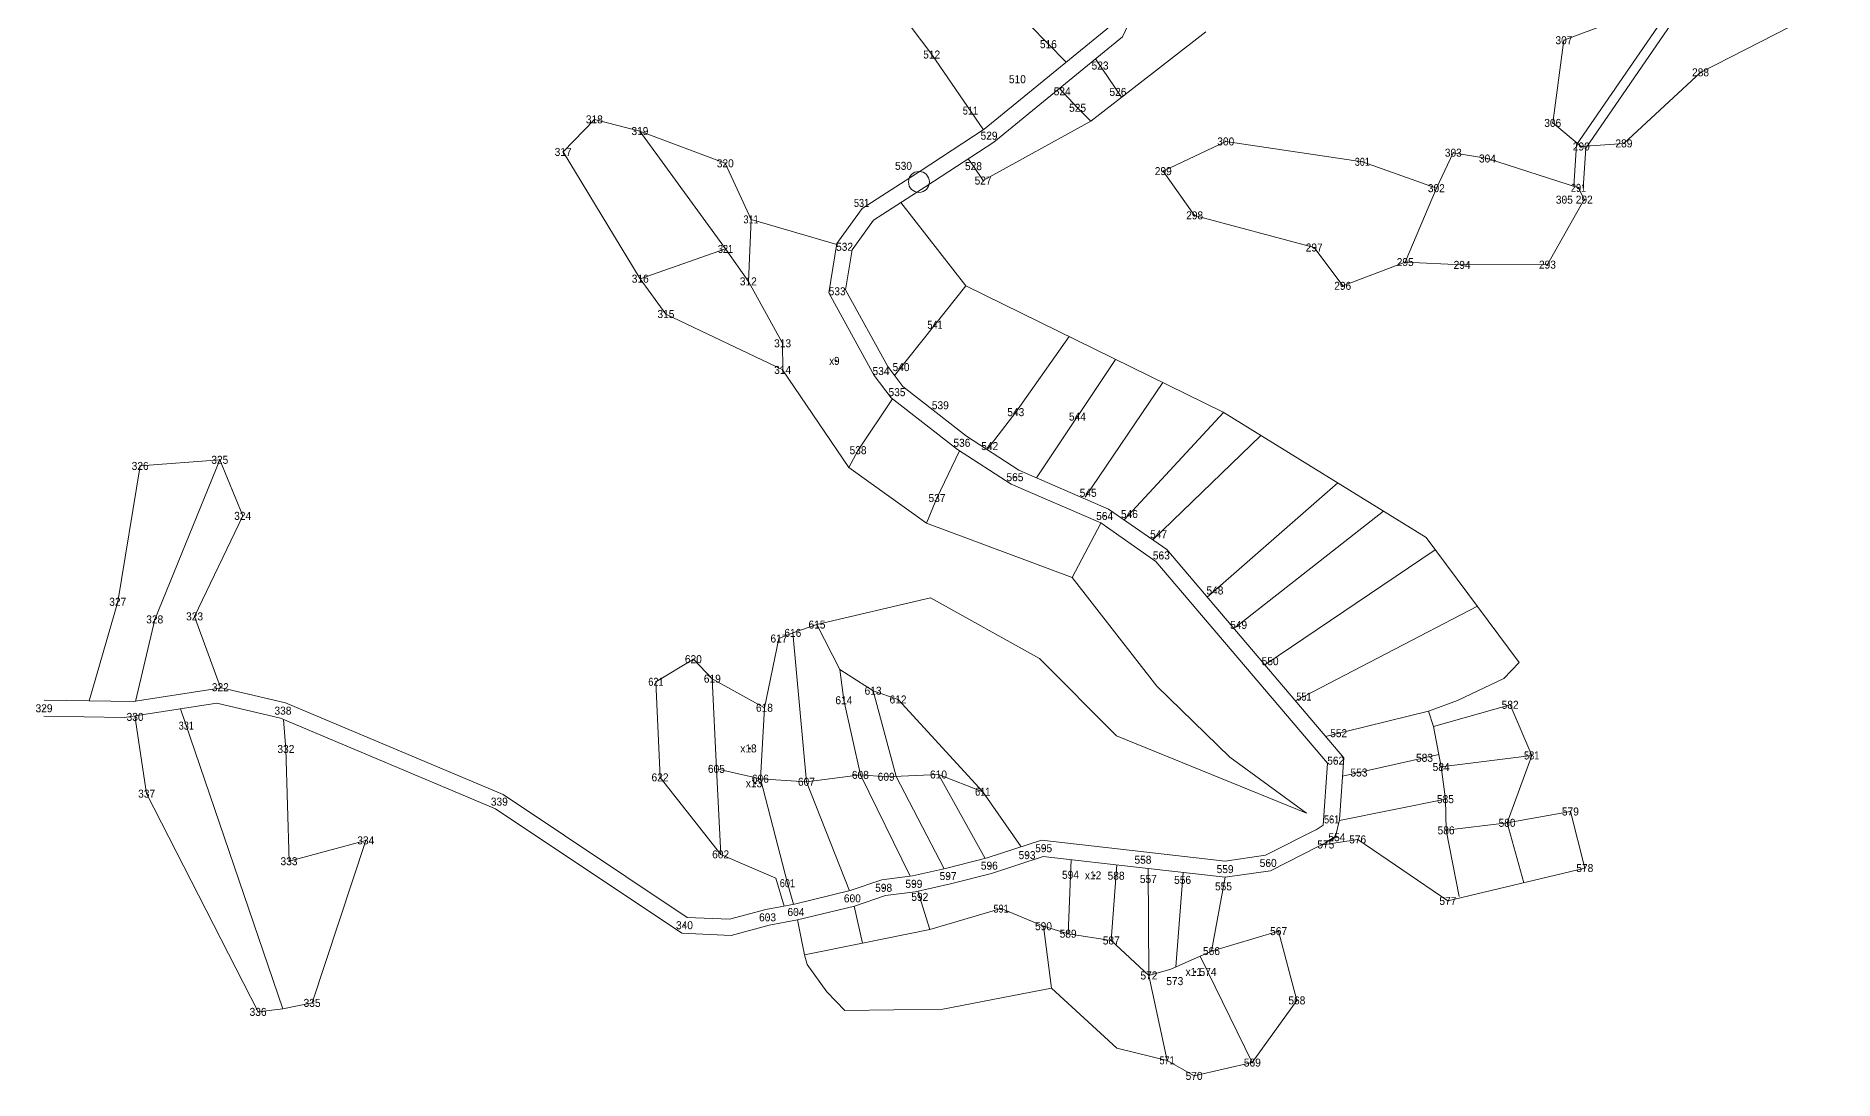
# Model space of a CAD drawing. Header units: metres. Extents: x 551040 to 556777, y 1846780 to 1849752.
# Drawn here: x 551040 to 552163, y 1846780 to 1847432 of the extents above; entities that cross this region are included whole.
import ezdxf
from ezdxf.enums import TextEntityAlignment as Align

# ---------------------------------------------------------------- set-up
doc = ezdxf.new("R2010")
doc.units = ezdxf.units.M
doc.header["$LTSCALE"] = 2
for name, color, linetype, lineweight in [('10', 7, 'Continuous', 13), ('11', 7, 'Continuous', 13), ('22', 7, 'Continuous', 13)]:
    doc.layers.add(name, color=color, linetype=linetype, lineweight=lineweight)
doc.layers.add('12', color=7, linetype='Continuous')

msp = doc.modelspace()

# ---------------------------------------------------------------- hatches: boundary and pattern name
at = {"layer": '10'}
for points in [[(551539.485, 1847228.94, 1), (551539.335, 1847228.94, 1)], [(551539.485, 1847228.94, 1), (551539.335, 1847228.94, 1)], [(551485.845, 1846986.88, 1), (551485.695, 1846986.88, 1)], [(551489.315, 1846965.09, 1), (551489.165, 1846965.09, 1)], [(551489.315, 1846965.09, 1), (551489.165, 1846965.09, 1)], [(551489.315, 1846965.09, 1), (551489.165, 1846965.09, 1)], [(551701.215, 1846907.59, 1), (551701.065, 1846907.59, 1)], [(551701.215, 1846907.59, 1), (551701.065, 1846907.59, 1)], [(551764.155, 1846847.32, 1), (551764.005, 1846847.32, 1)], [(551764.155, 1846847.32, 1), (551764.005, 1846847.32, 1)]]:
    msp.add_hatch(color=256, dxfattribs=at).paths.add_polyline_path(points)

# ---------------------------------------------------------------- linework, layer by layer
for p, q in [((551539.1, 1847228.94), (551538.79, 1847228.94)), ((551539.1, 1847228.94), (551538.79, 1847228.94)), ((551539.41, 1847229.56), (551539.41, 1847229.25)), ((551539.41, 1847229.56), (551539.41, 1847229.25)), ((551539.41, 1847228.63), (551539.41, 1847228.32)), ((551539.41, 1847228.63), (551539.41, 1847228.32)), ((551540.03, 1847228.94), (551539.72, 1847228.94)), ((551540.03, 1847228.94), (551539.72, 1847228.94)), ((551485.46, 1846986.88), (551485.15, 1846986.88)), ((551485.77, 1846987.5), (551485.77, 1846987.19)), ((551485.77, 1846986.57), (551485.77, 1846986.26)), ((551486.39, 1846986.88), (551486.08, 1846986.88)), ((551488.93, 1846965.09), (551488.62, 1846965.09)), ((551488.93, 1846965.09), (551488.62, 1846965.09)), ((551488.93, 1846965.09), (551488.62, 1846965.09)), ((551489.24, 1846965.71), (551489.24, 1846965.4)), ((551489.24, 1846965.71), (551489.24, 1846965.4)), ((551489.24, 1846965.71), (551489.24, 1846965.4)), ((551489.24, 1846964.78), (551489.24, 1846964.47)), ((551489.24, 1846964.78), (551489.24, 1846964.47)), ((551489.24, 1846964.78), (551489.24, 1846964.47)), ((551489.86, 1846965.09), (551489.55, 1846965.09)), ((551489.86, 1846965.09), (551489.55, 1846965.09)), ((551489.86, 1846965.09), (551489.55, 1846965.09)), ((551700.83, 1846907.59), (551700.52, 1846907.59)), ((551700.83, 1846907.59), (551700.52, 1846907.59)), ((551701.14, 1846908.21), (551701.14, 1846907.9)), ((551701.14, 1846908.21), (551701.14, 1846907.9)), ((551701.14, 1846907.28), (551701.14, 1846906.97)), ((551701.14, 1846907.28), (551701.14, 1846906.97)), ((551701.76, 1846907.59), (551701.45, 1846907.59)), ((551701.76, 1846907.59), (551701.45, 1846907.59)), ((551763.77, 1846847.32), (551763.46, 1846847.32)), ((551763.77, 1846847.32), (551763.46, 1846847.32)), ((551764.08, 1846847.94), (551764.08, 1846847.63)), ((551764.08, 1846847.94), (551764.08, 1846847.63)), ((551764.08, 1846847.01), (551764.08, 1846846.7)), ((551764.08, 1846847.01), (551764.08, 1846846.7)), ((551764.7, 1846847.32), (551764.39, 1846847.32)), ((551764.7, 1846847.32), (551764.39, 1846847.32))]:
    msp.add_line(p, q, dxfattribs=at)
for centre, radius in [((551539.41, 1847228.94), 0.312), ((551539.41, 1847228.94), 0.312), ((551539.41, 1847228.94), 0.075), ((551539.41, 1847228.94), 0.075), ((551485.77, 1846986.88), 0.312), ((551485.77, 1846986.88), 0.075), ((551489.24, 1846965.09), 0.312), ((551489.24, 1846965.09), 0.312), ((551489.24, 1846965.09), 0.312), ((551489.24, 1846965.09), 0.075), ((551489.24, 1846965.09), 0.075), ((551489.24, 1846965.09), 0.075), ((551701.14, 1846907.59), 0.312), ((551701.14, 1846907.59), 0.312), ((551701.14, 1846907.59), 0.075), ((551701.14, 1846907.59), 0.075), ((551764.08, 1846847.32), 0.312), ((551764.08, 1846847.32), 0.312), ((551764.08, 1846847.32), 0.075), ((551764.08, 1846847.32), 0.075)]:
    msp.add_circle(centre, radius, dxfattribs=at)
at = {"layer": '11'}
for p, q in [((551672.65, 1847426.78), (551672.03, 1847426.78)), ((551672.65, 1847426.78), (551672.03, 1847426.78)), ((551672.34, 1847427.09), (551672.34, 1847426.47)), ((551672.34, 1847427.09), (551672.34, 1847426.47)), ((551994.85, 1847429.25), (551994.23, 1847429.25)), ((551994.54, 1847428.93), (551994.54, 1847429.56)), ((551599.71, 1847420.31), (551599.09, 1847420.31)), ((551599.71, 1847420.31), (551599.09, 1847420.31)), ((551599.4, 1847420.62), (551599.4, 1847420)), ((551599.4, 1847420.62), (551599.4, 1847420)), ((551704.94, 1847413.43), (551704.32, 1847413.43)), ((551704.94, 1847413.43), (551704.32, 1847413.43)), ((551704.63, 1847413.74), (551704.63, 1847413.12)), ((551704.63, 1847413.74), (551704.63, 1847413.12)), ((551653.27, 1847404.89), (551652.65, 1847404.89)), ((551653.27, 1847404.89), (551652.65, 1847404.89)), ((551652.96, 1847405.2), (551652.96, 1847404.58)), ((551652.96, 1847405.2), (551652.96, 1847404.58)), ((552080.22, 1847409.17), (552079.59, 1847409.17)), ((552079.9, 1847408.85), (552079.9, 1847409.48)), ((551681.27, 1847397.33), (551680.65, 1847397.33)), ((551681.27, 1847397.33), (551680.65, 1847397.33)), ((551680.96, 1847397.64), (551680.96, 1847397.02)), ((551680.96, 1847397.64), (551680.96, 1847397.02)), ((551716.13, 1847396.95), (551715.51, 1847396.95)), ((551716.13, 1847396.95), (551715.51, 1847396.95)), ((551715.82, 1847397.26), (551715.82, 1847396.64)), ((551715.82, 1847397.26), (551715.82, 1847396.64)), ((551388.87, 1847379.81), (551388.25, 1847379.81)), ((551388.56, 1847379.5), (551388.56, 1847380.13)), ((551623.9, 1847385.3), (551623.28, 1847385.3)), ((551623.9, 1847385.3), (551623.28, 1847385.3)), ((551623.59, 1847385.61), (551623.59, 1847384.99)), ((551623.59, 1847385.61), (551623.59, 1847384.99)), ((551690.88, 1847387.05), (551690.26, 1847387.05)), ((551690.88, 1847387.05), (551690.26, 1847387.05)), ((551690.57, 1847387.36), (551690.57, 1847386.74)), ((551690.57, 1847387.36), (551690.57, 1847386.74)), ((551987.87, 1847377.59), (551987.24, 1847377.59)), ((551987.56, 1847377.27), (551987.56, 1847377.9)), ((551417.33, 1847372.5), (551416.7, 1847372.5)), ((551417.02, 1847372.19), (551417.02, 1847372.82)), ((551635.55, 1847369.62), (551634.93, 1847369.62)), ((551635.55, 1847369.62), (551634.93, 1847369.62)), ((551635.24, 1847369.93), (551635.24, 1847369.31)), ((551635.24, 1847369.93), (551635.24, 1847369.31)), ((551783.49, 1847366.02), (551782.87, 1847366.02)), ((551783.18, 1847365.71), (551783.18, 1847366.33)), ((551369.37, 1847359.48), (551368.74, 1847359.48)), ((551369.06, 1847359.17), (551369.06, 1847359.79)), ((551925.7, 1847358.99), (551925.08, 1847358.99)), ((551925.39, 1847358.68), (551925.39, 1847359.3)), ((551947.04, 1847355.35), (551946.42, 1847355.35)), ((551946.73, 1847355.04), (551946.73, 1847355.67)), ((552005.68, 1847362.88), (552005.06, 1847362.88)), ((552005.37, 1847362.56), (552005.37, 1847363.19)), ((552032.34, 1847364.79), (552031.71, 1847364.79)), ((552032.02, 1847364.47), (552032.02, 1847365.1)), ((551470.7, 1847352.35), (551470.07, 1847352.35)), ((551470.39, 1847352.03), (551470.39, 1847352.66)), ((551582.09, 1847350.78), (551581.47, 1847350.78)), ((551582.09, 1847350.78), (551581.47, 1847350.78)), ((551581.78, 1847351.09), (551581.78, 1847350.47)), ((551581.78, 1847351.09), (551581.78, 1847350.47)), ((551625.81, 1847350.6), (551625.19, 1847350.6)), ((551625.81, 1847350.6), (551625.19, 1847350.6)), ((551625.5, 1847350.91), (551625.5, 1847350.29)), ((551625.5, 1847350.91), (551625.5, 1847350.29)), ((551744.43, 1847347.48), (551743.81, 1847347.48)), ((551744.12, 1847347.17), (551744.12, 1847347.79)), ((551868.84, 1847353.32), (551868.22, 1847353.32)), ((551868.53, 1847353.01), (551868.53, 1847353.63)), ((551631.85, 1847341.6), (551631.23, 1847341.6)), ((551631.85, 1847341.6), (551631.23, 1847341.6)), ((551631.54, 1847341.91), (551631.54, 1847341.29)), ((551631.54, 1847341.91), (551631.54, 1847341.29)), ((551915.09, 1847336.83), (551914.47, 1847336.83)), ((551914.78, 1847336.52), (551914.78, 1847337.14)), ((552003.96, 1847337.05), (552003.34, 1847337.05)), ((552003.65, 1847336.74), (552003.65, 1847337.36)), ((551555.86, 1847327.62), (551555.24, 1847327.62)), ((551555.86, 1847327.62), (551555.24, 1847327.62)), ((551555.55, 1847327.93), (551555.55, 1847327.31)), ((551555.55, 1847327.93), (551555.55, 1847327.31)), ((551995.1, 1847329.65), (551994.47, 1847329.65)), ((551994.78, 1847329.34), (551994.78, 1847329.96)), ((552007.54, 1847329.68), (552006.91, 1847329.68)), ((552007.22, 1847329.37), (552007.22, 1847329.99)), ((551486.78, 1847317.34), (551486.16, 1847317.34)), ((551486.47, 1847317.03), (551486.47, 1847317.65)), ((551764.05, 1847319.86), (551763.43, 1847319.86)), ((551763.74, 1847319.55), (551763.74, 1847320.18)), ((551470.83, 1847298.86), (551470.2, 1847298.86)), ((551470.52, 1847298.55), (551470.52, 1847299.17)), ((551545.26, 1847300.22), (551544.64, 1847300.22)), ((551545.26, 1847300.22), (551544.64, 1847300.22)), ((551544.95, 1847300.53), (551544.95, 1847299.91)), ((551544.95, 1847300.53), (551544.95, 1847299.91)), ((551838.76, 1847299.76), (551838.13, 1847299.76)), ((551838.44, 1847299.45), (551838.44, 1847300.07)), ((551895.66, 1847290.67), (551895.03, 1847290.67)), ((551895.34, 1847290.36), (551895.34, 1847290.99)), ((551931.21, 1847288.92), (551930.58, 1847288.92)), ((551930.9, 1847288.61), (551930.9, 1847289.23)), ((551984.53, 1847289.05), (551983.91, 1847289.05)), ((551984.22, 1847288.74), (551984.22, 1847289.36)), ((551417.55, 1847280.29), (551416.93, 1847280.29)), ((551417.24, 1847279.98), (551417.24, 1847280.6)), ((551485.1, 1847278.61), (551484.47, 1847278.61)), ((551484.79, 1847278.3), (551484.79, 1847278.92)), ((551856.28, 1847275.51), (551856.28, 1847276.14)), ((551540.62, 1847272.43), (551540, 1847272.43)), ((551540.62, 1847272.43), (551540, 1847272.43)), ((551540.31, 1847272.74), (551540.31, 1847272.12)), ((551540.31, 1847272.74), (551540.31, 1847272.12)), ((551856.59, 1847275.83), (551855.96, 1847275.83)), ((551433.6, 1847258.2), (551432.98, 1847258.2)), ((551433.29, 1847257.88), (551433.29, 1847258.51)), ((551601.75, 1847251.48), (551601.13, 1847251.48)), ((551601.75, 1847251.48), (551601.13, 1847251.48)), ((551601.44, 1847251.79), (551601.44, 1847251.17)), ((551601.44, 1847251.79), (551601.44, 1847251.17)), ((551506.52, 1847239.93), (551505.9, 1847239.93)), ((551506.21, 1847239.62), (551506.21, 1847240.24)), ((551506.56, 1847223.33), (551505.94, 1847223.33)), ((551506.25, 1847223.02), (551506.25, 1847223.64)), ((551568.03, 1847222.63), (551567.41, 1847222.63)), ((551568.03, 1847222.63), (551567.41, 1847222.63)), ((551567.72, 1847222.94), (551567.72, 1847222.32)), ((551567.72, 1847222.94), (551567.72, 1847222.32)), ((551580.54, 1847225.06), (551579.92, 1847225.06)), ((551580.54, 1847225.06), (551579.92, 1847225.06)), ((551580.23, 1847225.37), (551580.23, 1847224.75)), ((551580.23, 1847225.37), (551580.23, 1847224.75)), ((551578.03, 1847209.41), (551577.41, 1847209.41)), ((551578.03, 1847209.41), (551577.41, 1847209.41)), ((551577.72, 1847209.72), (551577.72, 1847209.1)), ((551577.72, 1847209.72), (551577.72, 1847209.1)), ((551605.1, 1847201.24), (551604.48, 1847201.24)), ((551605.1, 1847201.24), (551604.48, 1847201.24)), ((551604.79, 1847201.55), (551604.79, 1847200.93)), ((551604.79, 1847201.55), (551604.79, 1847200.93)), ((551651.95, 1847197.24), (551651.95, 1847196.62)), ((551651.95, 1847197.24), (551651.95, 1847196.62)), ((551652.26, 1847196.93), (551651.64, 1847196.93)), ((551652.26, 1847196.93), (551651.64, 1847196.93)), ((551690.77, 1847194.18), (551690.15, 1847194.18)), ((551690.77, 1847194.18), (551690.15, 1847194.18)), ((551690.46, 1847194.49), (551690.46, 1847193.87)), ((551690.46, 1847194.49), (551690.46, 1847193.87)), ((551618.58, 1847177.78), (551617.96, 1847177.78)), ((551618.58, 1847177.78), (551617.96, 1847177.78)), ((551618.27, 1847178.09), (551618.27, 1847177.47)), ((551618.27, 1847178.09), (551618.27, 1847177.47)), ((551635.98, 1847175.71), (551635.36, 1847175.71)), ((551635.98, 1847175.71), (551635.36, 1847175.71)), ((551635.67, 1847176.02), (551635.67, 1847175.4)), ((551635.67, 1847176.02), (551635.67, 1847175.4)), ((551104.69, 1847163.03), (551104.69, 1847163.65)), ((551154.76, 1847167.15), (551154.14, 1847167.15)), ((551154.45, 1847166.84), (551154.45, 1847167.46)), ((551553.69, 1847173.16), (551553.07, 1847173.16)), ((551553.69, 1847173.16), (551553.07, 1847173.16)), ((551553.38, 1847173.47), (551553.38, 1847172.85)), ((551553.38, 1847173.47), (551553.38, 1847172.85)), ((551105, 1847163.34), (551104.38, 1847163.34)), ((551651.74, 1847156.31), (551651.12, 1847156.31)), ((551651.74, 1847156.31), (551651.12, 1847156.31)), ((551651.43, 1847156.62), (551651.43, 1847156)), ((551651.43, 1847156.62), (551651.43, 1847156)), ((551603.01, 1847143.28), (551602.39, 1847143.28)), ((551603.01, 1847143.28), (551602.39, 1847143.28)), ((551602.7, 1847143.59), (551602.7, 1847142.97)), ((551602.7, 1847143.59), (551602.7, 1847142.97)), ((551697.5, 1847146.54), (551696.88, 1847146.54)), ((551697.5, 1847146.54), (551696.88, 1847146.54)), ((551697.19, 1847146.85), (551697.19, 1847146.23)), ((551697.19, 1847146.85), (551697.19, 1847146.23)), ((551169.07, 1847132.14), (551168.45, 1847132.14)), ((551168.76, 1847131.83), (551168.76, 1847132.45)), ((551707.8, 1847132.06), (551707.18, 1847132.06)), ((551707.8, 1847132.06), (551707.18, 1847132.06)), ((551707.49, 1847132.37), (551707.49, 1847131.75)), ((551707.49, 1847132.37), (551707.49, 1847131.75)), ((551723.29, 1847133.28), (551722.67, 1847133.28)), ((551723.29, 1847133.28), (551722.67, 1847133.28)), ((551722.98, 1847133.59), (551722.98, 1847132.97)), ((551722.98, 1847133.59), (551722.98, 1847132.97)), ((551741.52, 1847120.7), (551740.9, 1847120.7)), ((551741.52, 1847120.7), (551740.9, 1847120.7)), ((551741.21, 1847121.01), (551741.21, 1847120.39)), ((551741.21, 1847121.01), (551741.21, 1847120.39)), ((551743.21, 1847107.44), (551742.59, 1847107.44)), ((551743.21, 1847107.44), (551742.59, 1847107.44)), ((551742.9, 1847107.75), (551742.9, 1847107.13)), ((551742.9, 1847107.75), (551742.9, 1847107.13)), ((551776.72, 1847085.55), (551776.1, 1847085.55)), ((551776.72, 1847085.55), (551776.1, 1847085.55)), ((551776.41, 1847085.86), (551776.41, 1847085.24)), ((551776.41, 1847085.86), (551776.41, 1847085.24)), ((551090.99, 1847078.47), (551090.37, 1847078.47)), ((551090.68, 1847078.16), (551090.68, 1847078.78)), ((551114.13, 1847067.46), (551113.5, 1847067.46)), ((551113.81, 1847067.15), (551113.81, 1847067.77)), ((551139, 1847069.36), (551138.38, 1847069.36)), ((551138.69, 1847069.05), (551138.69, 1847069.67)), ((551528.02, 1847064.24), (551527.4, 1847064.24)), ((551527.71, 1847064.55), (551527.71, 1847063.93)), ((551791.52, 1847064.01), (551790.9, 1847064.01)), ((551791.52, 1847064.01), (551790.9, 1847064.01)), ((551791.21, 1847064.32), (551791.21, 1847063.7)), ((551791.21, 1847064.32), (551791.21, 1847063.7)), ((551504.23, 1847055.52), (551503.61, 1847055.52)), ((551503.92, 1847055.83), (551503.92, 1847055.21)), ((551512.92, 1847059.05), (551512.3, 1847059.05)), ((551512.61, 1847059.36), (551512.61, 1847058.74)), ((551450.76, 1847042.63), (551450.14, 1847042.63)), ((551450.45, 1847042.94), (551450.45, 1847042.32)), ((551811.22, 1847041.35), (551810.6, 1847041.35)), ((551811.22, 1847041.35), (551810.6, 1847041.35)), ((551810.91, 1847041.66), (551810.91, 1847041.04)), ((551810.91, 1847041.66), (551810.91, 1847041.04)), ((551427.03, 1847028.82), (551427.03, 1847028.2)), ((551462.6, 1847030.45), (551461.98, 1847030.45)), ((551462.29, 1847030.76), (551462.29, 1847030.14)), ((551155.11, 1847025.14), (551154.48, 1847025.14)), ((551154.8, 1847024.83), (551154.8, 1847025.45)), ((551427.34, 1847028.51), (551426.72, 1847028.51)), ((551563.06, 1847022.92), (551562.44, 1847022.92)), ((551562.75, 1847023.23), (551562.75, 1847022.61)), ((551578.67, 1847017.45), (551578.05, 1847017.45)), ((551578.36, 1847017.76), (551578.36, 1847017.14)), ((551832.35, 1847019.25), (551831.73, 1847019.25)), ((551832.35, 1847019.25), (551831.73, 1847019.25)), ((551832.04, 1847019.56), (551832.04, 1847018.94)), ((551832.04, 1847019.56), (551832.04, 1847018.94)), ((551044.94, 1847011.96), (551044.31, 1847011.96)), ((551044.63, 1847011.65), (551044.63, 1847012.27)), ((551101.83, 1847006.57), (551101.21, 1847006.57)), ((551101.52, 1847006.25), (551101.52, 1847006.88)), ((551194.25, 1847010.48), (551193.62, 1847010.48)), ((551193.94, 1847010.17), (551193.94, 1847010.79)), ((551495.17, 1847012.3), (551494.55, 1847012.3)), ((551494.86, 1847012.61), (551494.86, 1847011.99)), ((551544.82, 1847016.98), (551544.2, 1847016.98)), ((551544.51, 1847017.29), (551544.51, 1847016.67)), ((551961.22, 1847014.13), (551960.6, 1847014.13)), ((551961.22, 1847014.13), (551960.6, 1847014.13)), ((551960.91, 1847014.44), (551960.91, 1847013.82)), ((551960.91, 1847014.44), (551960.91, 1847013.82)), ((551133.84, 1847001.11), (551133.21, 1847001.11)), ((551133.52, 1847000.8), (551133.52, 1847001.42)), ((551854.07, 1846996.41), (551853.45, 1846996.41)), ((551854.07, 1846996.41), (551853.45, 1846996.41)), ((551853.76, 1846996.72), (551853.76, 1846996.1)), ((551853.76, 1846996.72), (551853.76, 1846996.1)), ((551196.08, 1846986.51), (551195.46, 1846986.51)), ((551195.77, 1846986.2), (551195.77, 1846986.82)), ((551465.16, 1846974.12), (551464.54, 1846974.12)), ((551464.85, 1846974.43), (551464.85, 1846973.81)), ((551852.22, 1846979.25), (551851.6, 1846979.25)), ((551852.22, 1846979.25), (551851.6, 1846979.25)), ((551851.91, 1846979.56), (551851.91, 1846978.94)), ((551851.91, 1846979.56), (551851.91, 1846978.94)), ((551907.7, 1846981.03), (551907.08, 1846981.03)), ((551907.7, 1846981.03), (551907.08, 1846981.03)), ((551907.39, 1846981.34), (551907.39, 1846980.72)), ((551907.39, 1846981.34), (551907.39, 1846980.72)), ((551918.09, 1846975.29), (551917.47, 1846975.29)), ((551918.09, 1846975.29), (551917.47, 1846975.29)), ((551917.78, 1846975.6), (551917.78, 1846974.98)), ((551917.78, 1846975.6), (551917.78, 1846974.98)), ((551974.69, 1846982.49), (551974.07, 1846982.49)), ((551974.69, 1846982.49), (551974.07, 1846982.49)), ((551974.38, 1846982.8), (551974.38, 1846982.18)), ((551974.38, 1846982.8), (551974.38, 1846982.18)), ((551429.92, 1846968.8), (551429.3, 1846968.8)), ((551429.61, 1846969.11), (551429.61, 1846968.49)), ((551492.65, 1846967.99), (551492.03, 1846967.99)), ((551492.34, 1846968.3), (551492.34, 1846967.68)), ((551521.41, 1846966.06), (551520.79, 1846966.06)), ((551521.1, 1846966.37), (551521.1, 1846965.75)), ((551555.13, 1846970.33), (551554.51, 1846970.33)), ((551554.82, 1846970.64), (551554.82, 1846970.02)), ((551571.26, 1846969.17), (551570.64, 1846969.17)), ((551570.95, 1846969.48), (551570.95, 1846968.86)), ((551603.96, 1846970.6), (551603.34, 1846970.6)), ((551603.65, 1846970.91), (551603.65, 1846970.29)), ((551866.75, 1846971.83), (551866.13, 1846971.83)), ((551866.75, 1846971.83), (551866.13, 1846971.83)), ((551866.44, 1846972.14), (551866.44, 1846971.52)), ((551866.44, 1846972.14), (551866.44, 1846971.52)), ((551109.06, 1846958.63), (551108.43, 1846958.63)), ((551108.74, 1846958.32), (551108.74, 1846958.94)), ((551329.47, 1846953.63), (551328.85, 1846953.63)), ((551329.16, 1846953.32), (551329.16, 1846953.94)), ((551631.59, 1846959.84), (551630.97, 1846959.84)), ((551631.28, 1846960.15), (551631.28, 1846959.53)), ((551920.79, 1846955.2), (551920.17, 1846955.2)), ((551920.79, 1846955.2), (551920.17, 1846955.2)), ((551920.48, 1846955.51), (551920.48, 1846954.89)), ((551920.48, 1846955.51), (551920.48, 1846954.89)), ((551849.65, 1846942.53), (551849.03, 1846942.53)), ((551849.65, 1846942.53), (551849.03, 1846942.53)), ((551849.34, 1846942.84), (551849.34, 1846942.22)), ((551849.34, 1846942.84), (551849.34, 1846942.22)), ((551959.3, 1846940.41), (551958.68, 1846940.41)), ((551959.3, 1846940.41), (551958.68, 1846940.41)), ((551958.99, 1846940.72), (551958.99, 1846940.1)), ((551958.99, 1846940.72), (551958.99, 1846940.1)), ((551998.89, 1846947.49), (551998.27, 1846947.49)), ((551998.89, 1846947.49), (551998.27, 1846947.49)), ((551998.58, 1846947.8), (551998.58, 1846947.18)), ((551998.58, 1846947.8), (551998.58, 1846947.18)), ((551245.99, 1846929.45), (551245.36, 1846929.45)), ((551245.68, 1846929.14), (551245.68, 1846929.77)), ((551852.96, 1846931.43), (551852.34, 1846931.43)), ((551852.96, 1846931.43), (551852.34, 1846931.43)), ((551852.65, 1846931.74), (551852.65, 1846931.12)), ((551852.65, 1846931.74), (551852.65, 1846931.12)), ((551865.96, 1846930.05), (551865.34, 1846930.05)), ((551865.96, 1846930.05), (551865.34, 1846930.05)), ((551865.65, 1846930.36), (551865.65, 1846929.74)), ((551865.65, 1846930.36), (551865.65, 1846929.74)), ((551921.19, 1846935.72), (551920.57, 1846935.72)), ((551921.19, 1846935.72), (551920.57, 1846935.72)), ((551920.88, 1846936.03), (551920.88, 1846935.41)), ((551920.88, 1846936.03), (551920.88, 1846935.41)), ((551198.03, 1846916.43), (551197.4, 1846916.43)), ((551197.72, 1846916.12), (551197.72, 1846916.74)), ((551467.82, 1846920.7), (551467.2, 1846920.7)), ((551467.82, 1846920.7), (551467.2, 1846920.7)), ((551467.82, 1846920.7), (551467.2, 1846920.7)), ((551467.82, 1846920.7), (551467.2, 1846920.7)), ((551467.51, 1846921.01), (551467.51, 1846920.39)), ((551467.51, 1846921.01), (551467.51, 1846920.39)), ((551467.51, 1846921.01), (551467.51, 1846920.39)), ((551467.51, 1846921.01), (551467.51, 1846920.39)), ((551659.31, 1846920.23), (551658.69, 1846920.23)), ((551659.31, 1846920.23), (551658.69, 1846920.23)), ((551659, 1846920.54), (551659, 1846919.92)), ((551659, 1846920.54), (551659, 1846919.92)), ((551669.7, 1846924.55), (551669.08, 1846924.55)), ((551669.7, 1846924.55), (551669.08, 1846924.55)), ((551669.39, 1846924.86), (551669.39, 1846924.24)), ((551669.39, 1846924.86), (551669.39, 1846924.24)), ((551731.73, 1846917.35), (551731.11, 1846917.35)), ((551731.73, 1846917.35), (551731.11, 1846917.35)), ((551731.42, 1846917.66), (551731.42, 1846917.04)), ((551731.42, 1846917.66), (551731.42, 1846917.04)), ((551846.03, 1846926.89), (551845.41, 1846926.89)), ((551846.03, 1846926.89), (551845.41, 1846926.89)), ((551845.72, 1846927.2), (551845.72, 1846926.58)), ((551845.72, 1846927.2), (551845.72, 1846926.58)), ((551609.95, 1846907.15), (551609.33, 1846907.15)), ((551609.95, 1846907.15), (551609.33, 1846907.15)), ((551609.64, 1846907.46), (551609.64, 1846906.84)), ((551609.64, 1846907.46), (551609.64, 1846906.84)), ((551635.73, 1846913.66), (551635.11, 1846913.66)), ((551635.73, 1846913.66), (551635.11, 1846913.66)), ((551635.42, 1846913.97), (551635.42, 1846913.35)), ((551635.42, 1846913.97), (551635.42, 1846913.35)), ((551686.45, 1846907.93), (551685.83, 1846907.93)), ((551686.45, 1846907.93), (551685.83, 1846907.93)), ((551686.14, 1846908.24), (551686.14, 1846907.62)), ((551686.14, 1846908.24), (551686.14, 1846907.62)), ((551714.95, 1846907.36), (551714.33, 1846907.36)), ((551714.95, 1846907.36), (551714.33, 1846907.36)), ((551714.64, 1846907.67), (551714.64, 1846907.05)), ((551714.64, 1846907.67), (551714.64, 1846907.05)), ((551735.12, 1846905.35), (551734.5, 1846905.35)), ((551735.12, 1846905.35), (551734.5, 1846905.35)), ((551734.81, 1846905.66), (551734.81, 1846905.04)), ((551734.81, 1846905.66), (551734.81, 1846905.04)), ((551756.23, 1846905.07), (551756.23, 1846904.45)), ((551756.23, 1846905.07), (551756.23, 1846904.45)), ((551783.09, 1846911.49), (551782.47, 1846911.49)), ((551783.09, 1846911.49), (551782.47, 1846911.49)), ((551782.78, 1846911.8), (551782.78, 1846911.18)), ((551782.78, 1846911.8), (551782.78, 1846911.18)), ((551810.01, 1846915.35), (551809.39, 1846915.35)), ((551810.01, 1846915.35), (551809.39, 1846915.35)), ((551809.7, 1846915.66), (551809.7, 1846915.04)), ((551809.7, 1846915.66), (551809.7, 1846915.04)), ((552007.9, 1846912.17), (552007.28, 1846912.17)), ((552007.9, 1846912.17), (552007.28, 1846912.17)), ((552007.59, 1846912.48), (552007.59, 1846911.86)), ((552007.59, 1846912.48), (552007.59, 1846911.86)), ((551509.51, 1846902.71), (551508.89, 1846902.71)), ((551509.51, 1846902.71), (551508.89, 1846902.71)), ((551509.51, 1846902.71), (551508.89, 1846902.71)), ((551509.51, 1846902.71), (551508.89, 1846902.71)), ((551509.2, 1846903.02), (551509.2, 1846902.4)), ((551509.2, 1846903.02), (551509.2, 1846902.4)), ((551509.2, 1846903.02), (551509.2, 1846902.4)), ((551509.2, 1846903.02), (551509.2, 1846902.4)), ((551569.68, 1846899.83), (551569.06, 1846899.83)), ((551569.68, 1846899.83), (551569.06, 1846899.83)), ((551569.37, 1846900.14), (551569.37, 1846899.52)), ((551569.37, 1846900.14), (551569.37, 1846899.52)), ((551588.57, 1846902.32), (551587.95, 1846902.32)), ((551588.57, 1846902.32), (551587.95, 1846902.32)), ((551588.26, 1846902.63), (551588.26, 1846902.01)), ((551588.26, 1846902.63), (551588.26, 1846902.01)), ((551592.28, 1846894.14), (551591.66, 1846894.14)), ((551592.28, 1846894.14), (551591.66, 1846894.14)), ((551591.97, 1846894.45), (551591.97, 1846893.83)), ((551591.97, 1846894.45), (551591.97, 1846893.83)), ((551756.54, 1846904.76), (551755.92, 1846904.76)), ((551756.54, 1846904.76), (551755.92, 1846904.76)), ((551782.08, 1846900.72), (551781.46, 1846900.72)), ((551782.08, 1846900.72), (551781.46, 1846900.72)), ((551781.77, 1846901.03), (551781.77, 1846900.41)), ((551781.77, 1846901.03), (551781.77, 1846900.41)), ((551514.85, 1846884.71), (551514.23, 1846884.71)), ((551514.85, 1846884.71), (551514.23, 1846884.71)), ((551514.54, 1846885.02), (551514.54, 1846884.4)), ((551514.54, 1846885.02), (551514.54, 1846884.4)), ((551550.13, 1846893.23), (551549.51, 1846893.23)), ((551550.13, 1846893.23), (551549.51, 1846893.23)), ((551549.82, 1846893.54), (551549.82, 1846892.92)), ((551549.82, 1846893.54), (551549.82, 1846892.92)), ((551643.05, 1846886.79), (551642.43, 1846886.79)), ((551643.05, 1846886.79), (551642.43, 1846886.79)), ((551642.74, 1846887.1), (551642.74, 1846886.48)), ((551642.74, 1846887.1), (551642.74, 1846886.48)), ((551922.3, 1846891.6), (551921.68, 1846891.6)), ((551922.3, 1846891.6), (551921.68, 1846891.6)), ((551921.99, 1846891.91), (551921.99, 1846891.29)), ((551921.99, 1846891.91), (551921.99, 1846891.29)), ((551445.2, 1846876.45), (551444.57, 1846876.45)), ((551444.88, 1846876.14), (551444.88, 1846876.76)), ((551497.12, 1846881.39), (551496.5, 1846881.39)), ((551497.12, 1846881.39), (551496.5, 1846881.39)), ((551496.81, 1846881.7), (551496.81, 1846881.08)), ((551496.81, 1846881.7), (551496.81, 1846881.08)), ((551669.58, 1846875.82), (551668.96, 1846875.82)), ((551669.58, 1846875.82), (551668.96, 1846875.82)), ((551669.27, 1846876.13), (551669.27, 1846875.51)), ((551669.27, 1846876.13), (551669.27, 1846875.51)), ((551684.67, 1846871.45), (551684.67, 1846870.83)), ((551684.67, 1846871.45), (551684.67, 1846870.83)), ((551816.52, 1846872.75), (551815.9, 1846872.75)), ((551816.52, 1846872.75), (551815.9, 1846872.75)), ((551816.21, 1846873.06), (551816.21, 1846872.44)), ((551816.21, 1846873.06), (551816.21, 1846872.44)), ((551684.98, 1846871.14), (551684.36, 1846871.14)), ((551684.98, 1846871.14), (551684.36, 1846871.14)), ((551711.93, 1846866.94), (551711.31, 1846866.94)), ((551711.93, 1846866.94), (551711.31, 1846866.94)), ((551711.62, 1846867.25), (551711.62, 1846866.63)), ((551711.62, 1846867.25), (551711.62, 1846866.63)), ((551774.57, 1846860.3), (551773.95, 1846860.3)), ((551774.57, 1846860.3), (551773.95, 1846860.3)), ((551774.26, 1846860.61), (551774.26, 1846859.99)), ((551774.26, 1846860.61), (551774.26, 1846859.99)), ((551735.47, 1846845.06), (551734.85, 1846845.06)), ((551735.47, 1846845.06), (551734.85, 1846845.06)), ((551735.16, 1846845.37), (551735.16, 1846844.75)), ((551735.16, 1846845.37), (551735.16, 1846844.75)), ((551751.64, 1846841.54), (551751.02, 1846841.54)), ((551751.64, 1846841.54), (551751.02, 1846841.54)), ((551751.33, 1846841.85), (551751.33, 1846841.23)), ((551751.33, 1846841.85), (551751.33, 1846841.23)), ((551772.39, 1846847.26), (551771.77, 1846847.26)), ((551772.39, 1846847.26), (551771.77, 1846847.26)), ((551772.08, 1846847.57), (551772.08, 1846846.95)), ((551772.08, 1846847.57), (551772.08, 1846846.95)), ((551212.46, 1846827.94), (551211.84, 1846827.94)), ((551212.15, 1846827.63), (551212.15, 1846828.25)), ((551827.93, 1846829.48), (551827.31, 1846829.48)), ((551827.93, 1846829.48), (551827.31, 1846829.48)), ((551827.62, 1846829.79), (551827.62, 1846829.17)), ((551827.62, 1846829.79), (551827.62, 1846829.17)), ((551178.71, 1846822.32), (551178.08, 1846822.32)), ((551178.39, 1846822.01), (551178.39, 1846822.63)), ((551746.81, 1846792.05), (551746.19, 1846792.05)), ((551746.81, 1846792.05), (551746.19, 1846792.05)), ((551746.5, 1846792.36), (551746.5, 1846791.74)), ((551746.5, 1846792.36), (551746.5, 1846791.74)), ((551763.72, 1846782.33), (551763.1, 1846782.33)), ((551763.72, 1846782.33), (551763.1, 1846782.33)), ((551763.41, 1846782.64), (551763.41, 1846782.02)), ((551763.41, 1846782.64), (551763.41, 1846782.02)), ((551800.1, 1846790.64), (551799.48, 1846790.64)), ((551800.1, 1846790.64), (551799.48, 1846790.64)), ((551799.79, 1846790.95), (551799.79, 1846790.33)), ((551799.79, 1846790.95), (551799.79, 1846790.33))]:
    msp.add_line(p, q, dxfattribs=at)
at = {"layer": '22'}
for p, q in [((551732.11, 1847460.02), (551718.62, 1847431.38)), ((551683.42, 1847415.51), (551649.07, 1847450.47)), ((551710.52, 1847437.68), (551632.2, 1847373.6)), ((552057.55, 1847444.06), (552002.43, 1847363.89)), ((551718.62, 1847431.38), (551638.28, 1847365.64)), ((551701.79, 1847417.61), (551718.07, 1847393.64)), ((551632.2, 1847373.6), (551592.17, 1847347.41)), ((551638.28, 1847365.64), (551595.77, 1847337.83)), ((552002.43, 1847363.89), (552000.71, 1847338)), ((552008.32, 1847361.86), (552006.65, 1847336.85)), ((551555.95, 1847324.13), (551592.17, 1847347.41)), ((551562.97, 1847316.75), (551595.77, 1847337.83)), ((551540.21, 1847302.19), (551555.95, 1847324.13)), ((551486.48, 1847317.34), (551540.12, 1847301.63)), ((551549.69, 1847298.25), (551562.97, 1847316.75)), ((551470.53, 1847298.86), (551417.25, 1847280.29)), ((551470.53, 1847298.86), (551484.8, 1847278.61)), ((551540.21, 1847302.19), (551535.1, 1847271.54)), ((551549.69, 1847298.25), (551545.52, 1847273.32)), ((551535.1, 1847271.54), (551563.53, 1847219.87)), ((551545.52, 1847273.32), (551571.91, 1847225.39)), ((551506.25, 1847223.33), (551547.65, 1847162.45)), ((551563.53, 1847219.87), (551574.1, 1847205.9)), ((551571.91, 1847225.39), (551581.34, 1847212.92)), ((551714.33, 1847229.87), (551664.88, 1847155.94)), ((551581.34, 1847212.92), (551621.09, 1847181.92)), ((551695.37, 1847143.84), (551743.77, 1847215.4)), ((551574.93, 1847205.25), (551553.38, 1847173.16)), ((551574.1, 1847205.9), (551615.45, 1847173.64)), ((551719.66, 1847129.69), (551781.68, 1847196.74)), ((551621.09, 1847181.92), (551653.82, 1847160.72)), ((551737.6, 1847117.22), (551805.03, 1847182.36)), ((551113.82, 1847067.46), (551154.46, 1847167.15)), ((551615.45, 1847173.64), (551649.04, 1847151.9)), ((551709.97, 1847136.43), (551653.82, 1847160.72)), ((551771.63, 1847081.37), (551853.15, 1847152.73)), ((551705.01, 1847127.69), (551649.04, 1847151.9)), ((551746.27, 1847111.19), (551709.97, 1847136.43)), ((551789.11, 1847062.36), (551881.81, 1847135.07)), ((551739.53, 1847103.69), (551705.01, 1847127.69)), ((551807.57, 1847039.1), (551914.16, 1847110.96)), ((551846.78, 1846977.57), (551739.53, 1847103.69)), ((551090.69, 1847078.47), (551072.84, 1847016.59)), ((551527.71, 1847064.24), (551598.67, 1847080.85)), ((551826.78, 1847016.51), (551940.43, 1847075.75)), ((551113.82, 1847067.46), (551101.78, 1847016.2)), ((551138.7, 1847069.36), (551154.88, 1847024.94)), ((551100.26, 1847016.22), (551155.57, 1847024.78)), ((551155.57, 1847024.78), (551195.48, 1847015.26)), ((551562.75, 1847022.92), (551577.18, 1846969.44)), ((551044.57, 1847006.96), (551094.94, 1847006.29)), ((551044.71, 1847016.96), (551100.26, 1847016.22)), ((551094.94, 1847006.29), (551152.55, 1847015.21)), ((551101.42, 1847007.29), (551108.75, 1846958.63)), ((551152.55, 1847015.21), (551192.42, 1847005.7)), ((551195.48, 1847015.26), (551331.56, 1846958.05)), ((551195.78, 1846986.51), (551194.38, 1847004.88)), ((551785.67, 1846981.4), (551833.67, 1846946.47)), ((551844.08, 1846938.96), (551846.78, 1846977.57)), ((551856.24, 1846969.54), (551916.3, 1846983.03)), ((551607.26, 1846911.71), (551577.18, 1846969.44)), ((551632.9, 1846918.18), (551603.65, 1846970.6)), ((551854.31, 1846941.9), (551920.48, 1846955.2)), ((551839.69, 1846936.09), (551844.08, 1846938.96)), ((551851.49, 1846930.93), (551854.33, 1846942.25)), ((551958.99, 1846940.41), (551969.38, 1846902.99)), ((551634.03, 1846918.47), (551668.03, 1846929.67)), ((551668.03, 1846929.67), (551731.99, 1846922.32)), ((551808.01, 1846920.16), (551840.76, 1846936.71)), ((551845.17, 1846927.73), (551852.1, 1846932.27)), ((551608.06, 1846911.91), (551634.03, 1846918.47)), ((551636.81, 1846908.85), (551669.07, 1846919.47)), ((551669.07, 1846919.47), (551730.85, 1846912.38)), ((551731.99, 1846922.32), (551782.71, 1846916.53)), ((551782.71, 1846916.53), (551808.01, 1846920.16)), ((551507.18, 1846888.42), (551502.02, 1846905.81)), ((551568.28, 1846904.73), (551587.49, 1846907.26)), ((551587.49, 1846907.26), (551608.06, 1846911.91)), ((551611.22, 1846902.39), (551636.81, 1846908.85)), ((551730.85, 1846912.38), (551782.84, 1846906.45)), ((551735.16, 1846845.06), (551734.78, 1846911.93)), ((551756.59, 1846909.44), (551752.02, 1846850.45)), ((551921.99, 1846891.6), (552007.59, 1846912.17)), ((551513.12, 1846889.51), (551509.2, 1846902.71)), ((551513.57, 1846889.62), (551548.52, 1846898.06)), ((551548.52, 1846898.06), (551568.28, 1846904.73)), ((551551.12, 1846888.4), (551570.46, 1846894.93)), ((551570.46, 1846894.93), (551589.03, 1846897.38)), ((551589.03, 1846897.38), (551611.22, 1846902.39)), ((551590.81, 1846897.78), (551598.26, 1846873.78)), ((551473.03, 1846880.14), (551495.82, 1846886.3)), ((551495.82, 1846886.3), (551513.57, 1846889.62)), ((551515.51, 1846879.8), (551551.12, 1846888.4)), ((551550.94, 1846888.34), (551556.24, 1846865.29)), ((551443.26, 1846871.53), (551474.13, 1846870.08)), ((551474.13, 1846870.08), (551497.8, 1846876.48)), ((551497.8, 1846876.48), (551515.51, 1846879.8)), ((551515.54, 1846879.81), (551520, 1846857.96))]:
    msp.add_line(p, q, dxfattribs=at)
for points in [[(551631.84, 1847373.36), (551599.4, 1847420.31), (551580.21, 1847445.99), (551632.81, 1847482.66), (551641, 1847492.84)], [(552052.32, 1847482.12), (552064.13, 1847443.04), (552008.32, 1847361.86)], [(552163.35, 1847451.79), (552079.91, 1847409.17), (552032.03, 1847364.79), (552005.38, 1847362.88), (551987.57, 1847377.59), (551994.55, 1847429.25), (552044.27, 1847447.81)], [(551679.25, 1847399.16), (551690.57, 1847387.05), (551698.81, 1847378.69), (551770.73, 1847434.5)], [(551506.22, 1847239.93), (551506.26, 1847223.33), (551433.3, 1847258.2), (551417.25, 1847280.29), (551369.07, 1847359.48), (551388.57, 1847379.81), (551417.03, 1847372.5), (551470.53, 1847298.86)], [(551698.81, 1847378.69), (551631.54, 1847341.6), (551625.5, 1847350.6), (551622.26, 1847355.16)], [(551417.03, 1847372.5), (551470.4, 1847352.35), (551486.48, 1847317.34), (551484.8, 1847278.61), (551506.22, 1847239.93)], [(551895.35, 1847290.67), (551856.29, 1847275.83), (551838.45, 1847299.76), (551763.75, 1847319.86), (551744.13, 1847347.48), (551783.19, 1847366.02), (551868.54, 1847353.32), (551914.79, 1847336.83), (551925.4, 1847358.99), (551946.74, 1847355.35), (552003.66, 1847337.05)], [(552003.66, 1847337.05), (552007.23, 1847329.68), (551984.23, 1847289.05), (551930.91, 1847288.92), (551895.35, 1847290.67), (551914.79, 1847336.83)], [(551576.07, 1847219.88), (551601.44, 1847251.48), (551620.66, 1847275.92), (551580.21, 1847327.83)], [(551909.96, 1847010.18), (551928.07, 1847016.73), (551956.98, 1847030.62), (551966.62, 1847040.65), (551908.38, 1847118.71), (551781.54, 1847196.83), (551620.66, 1847275.92)], [(551634.01, 1847173.55), (551651.95, 1847196.93), (551685.28, 1847244.15)], [(551138.7, 1847069.36), (551168.77, 1847132.14), (551154.46, 1847167.15), (551104.7, 1847163.34), (551090.69, 1847078.47)], [(551616.7, 1847172.67), (551602.7, 1847143.28), (551596.24, 1847127.61), (551547.65, 1847162.45), (551553.38, 1847173.16)], [(551596.24, 1847127.61), (551687.19, 1847093.63), (551705.15, 1847127.63)], [(551854.33, 1846942.25), (551857.04, 1846980.93), (551746.27, 1847111.19)], [(551687.19, 1847093.63), (551740.13, 1847025.67), (551785.67, 1846981.4)], [(551598.67, 1847080.85), (551666.67, 1847042.95), (551714.88, 1846994.71), (551833.67, 1846946.47)], [(551585.93, 1846907.05), (551554.82, 1846970.33), (551544.51, 1847016.98), (551541.91, 1847036.12), (551527.71, 1847064.24), (551512.61, 1847059.05)], [(551494.86, 1847012.3), (551503.92, 1847055.52), (551512.61, 1847059.05), (551521.1, 1846966.06), (551547.97, 1846897.93)], [(551502.02, 1846905.81), (551467.51, 1846920.7), (551429.61, 1846968.8), (551427.03, 1847028.51), (551450.45, 1847042.63), (551462.29, 1847030.45), (551464.85, 1846974.12), (551467.51, 1846920.7)], [(551509.2, 1846902.71), (551492.34, 1846967.99), (551494.86, 1847012.3), (551462.29, 1847030.45)], [(551541.91, 1847036.12), (551562.75, 1847022.92), (551578.36, 1847017.45), (551631.28, 1846959.84)], [(551129.91, 1847011.7), (551193.95, 1846824.29), (551178.4, 1846822.32), (551108.75, 1846958.63)], [(551845.58, 1846994.4), (551909.96, 1847010.18), (551912.95, 1847000.51)], [(551974.38, 1846982.49), (551960.91, 1847014.13), (551912.95, 1847000.51), (551917.78, 1846975.29)], [(551192.42, 1847005.7), (551326.78, 1846949.21), (551443.26, 1846871.53)], [(551195.78, 1846986.51), (551197.73, 1846916.43), (551245.69, 1846929.45), (551212.16, 1846827.94), (551193.95, 1846824.29)], [(551464.85, 1846974.12), (551492.34, 1846967.99), (551521.1, 1846966.06), (551554.82, 1846970.33), (551570.95, 1846969.17), (551603.65, 1846970.6), (551631.28, 1846959.84), (551655.32, 1846925.48)], [(551958.99, 1846940.41), (551974.38, 1846982.49), (551917.78, 1846975.29), (551920.48, 1846955.2)], [(551331.56, 1846958.05), (551446.52, 1846881.37), (551473.03, 1846880.14)], [(551929.13, 1846894.44), (551920.88, 1846935.72), (551920.48, 1846955.2)], [(552007.59, 1846912.17), (551998.58, 1846947.49), (551958.99, 1846940.41), (551920.88, 1846935.72)], [(551782.84, 1846906.45), (551811.07, 1846910.49), (551851.49, 1846930.93)], [(551921.99, 1846891.6), (551865.65, 1846930.05), (551842.49, 1846926.38)], [(551669.27, 1846875.82), (551684.67, 1846871.14), (551686.52, 1846917.47)], [(551684.67, 1846871.14), (551711.62, 1846866.94), (551715.16, 1846914.18)], [(551799.79, 1846790.64), (551827.62, 1846829.48), (551816.21, 1846872.75), (551774.26, 1846860.3), (551782.84, 1846906.45)], [(551642.74, 1846886.79), (551598.26, 1846873.78), (551556.24, 1846865.29), (551520, 1846857.96), (551521.59, 1846851.89)], [(551521.59, 1846851.89), (551533.88, 1846834.82), (551545.06, 1846823.24), (551606.35, 1846824.01), (551674.2, 1846837.13), (551669.27, 1846875.82), (551642.74, 1846886.79)], [(551746.5, 1846792.05), (551735.16, 1846845.06), (551711.62, 1846866.94)], [(551774.26, 1846860.3), (551748.94, 1846849.09), (551735.16, 1846845.06)], [(551746.5, 1846792.05), (551763.41, 1846782.33), (551799.79, 1846790.64), (551767.22, 1846857.18)], [(551746.5, 1846792.05), (551715.02, 1846799.71), (551674.2, 1846837.13)]]:
    msp.add_lwpolyline(points, dxfattribs=at)
msp.add_circle((551591.43, 1847340.72), 6.538, dxfattribs=at)

# ---------------------------------------------------------------- texts
at = {"layer": '12'}
for s, width, p in [('512', 0.95, (551599.395, 1847417.81)), ('516', 0.95, (551672.335, 1847424.28)), ('307', 0.95, (551994.54, 1847426.75)), ('523', 0.95, (551704.63, 1847410.93)), ('288', 0.95, (552079.9, 1847406.67)), ('510', 0.95, (551652.96, 1847402.39)), ('524', 0.95, (551680.96, 1847394.83)), ('526', 0.95, (551715.815, 1847394.45)), ('525', 0.95, (551690.57, 1847384.55)), ('318', 0.95, (551388.56, 1847377.31)), ('511', 0.85, (551623.595, 1847382.8)), ('306', 0.95, (551987.555, 1847375.09)), ('319', 0.95, (551417.02, 1847370)), ('529', 0.95, (551635.24, 1847367.12)), ('300', 0.95, (551783.18, 1847363.52)), ('289', 0.95, (552032.02, 1847362.29)), ('317', 0.95, (551369.06, 1847356.98)), ('320', 0.95, (551470.39, 1847349.85)), ('301', 0.85, (551868.535, 1847350.82)), ('303', 0.95, (551925.39, 1847356.49)), ('304', 0.95, (551946.73, 1847352.85)), ('290', 0.95, (552005.37, 1847360.38)), ('530', 0.95, (551581.78, 1847348.28)), ('528', 0.95, (551625.5, 1847348.1)), ('527', 0.95, (551631.54, 1847339.1)), ('299', 0.95, (551744.12, 1847344.98)), ('302', 0.95, (551914.775, 1847334.33)), ('305', 0.95, (551994.78, 1847327.15)), ('291', 0.85, (552003.655, 1847334.55)), ('292', 0.95, (552007.215, 1847327.18)), ('531', 0.85, (551555.555, 1847325.12)), ('298', 0.95, (551763.74, 1847317.36)), ('311', 0.85, (551486.475, 1847314.84)), ('321', 0.85, (551470.525, 1847296.36)), ('532', 0.95, (551544.945, 1847297.72)), ('297', 0.95, (551838.44, 1847297.26)), ('295', 0.95, (551895.34, 1847288.17)), ('294', 0.95, (551930.9, 1847286.42)), ('293', 0.95, (551984.22, 1847286.55)), ('316', 0.95, (551417.235, 1847277.79)), ('312', 0.95, (551484.785, 1847276.11)), ('296', 0.95, (551856.275, 1847273.33)), ('533', 0.95, (551540.31, 1847269.93)), ('315', 0.95, (551433.29, 1847255.7)), ('541', 0.85, (551601.445, 1847248.98)), ('313', 0.95, (551506.21, 1847237.43)), ('x9 ', 0.9, (551539.41, 1847226.44)), ('314', 0.95, (551506.25, 1847220.83)), ('534', 0.95, (551567.72, 1847220.13)), ('540', 0.95, (551580.23, 1847222.56)), ('535', 0.95, (551577.72, 1847206.91)), ('539', 0.95, (551604.79, 1847198.74)), ('543', 0.95, (551651.95, 1847194.43)), ('544', 0.95, (551690.46, 1847191.68)), ('538', 0.95, (551553.38, 1847170.66)), ('536', 0.95, (551618.265, 1847175.28)), ('542', 0.95, (551635.665, 1847173.21)), ('326', 0.95, (551104.685, 1847160.84)), ('325', 0.95, (551154.45, 1847164.65)), ('565', 0.95, (551651.43, 1847153.81)), ('537', 0.95, (551602.7, 1847140.78)), ('545', 0.95, (551697.19, 1847144.04)), ('324', 0.95, (551168.76, 1847129.64)), ('564', 0.95, (551707.49, 1847129.56)), ('546', 0.95, (551722.975, 1847130.78)), ('547', 0.95, (551741.21, 1847118.2)), ('563', 0.95, (551742.9, 1847104.94)), ('548', 0.95, (551776.41, 1847083.05)), ('327', 0.95, (551090.68, 1847075.97)), ('328', 0.95, (551113.81, 1847064.96)), ('323', 0.95, (551138.69, 1847066.86)), ('615', 0.95, (551527.71, 1847061.74)), ('549', 0.95, (551791.21, 1847061.51)), ('617', 0.95, (551503.92, 1847053.02)), ('616', 0.95, (551512.605, 1847056.55)), ('620', 0.95, (551450.45, 1847040.13)), ('550', 0.95, (551810.91, 1847038.85)), ('621', 0.85, (551427.035, 1847026.01)), ('619', 0.95, (551462.29, 1847027.95)), ('322', 0.95, (551154.795, 1847022.64)), ('614', 0.95, (551544.51, 1847014.48)), ('613', 0.95, (551562.75, 1847020.42)), ('612', 0.95, (551578.355, 1847014.95)), ('551', 0.85, (551832.045, 1847016.75)), ('329', 0.95, (551044.63, 1847009.46)), ('330', 0.95, (551101.52, 1847004.07)), ('338', 0.95, (551193.94, 1847007.98)), ('618', 0.95, (551494.86, 1847009.8)), ('582', 0.95, (551960.905, 1847011.63)), ('331', 0.85, (551133.525, 1846998.61)), ('552', 0.95, (551853.755, 1846993.91)), ('332', 0.95, (551195.765, 1846984.01)), ('x18 ', 0.95, (551485.77, 1846984.38)), ('581', 0.85, (551974.385, 1846979.99)), ('605', 0.95, (551464.85, 1846971.62)), ('608', 0.95, (551554.82, 1846967.83)), ('610', 0.95, (551603.65, 1846968.1)), ('562', 0.95, (551851.905, 1846976.75)), ('553', 0.95, (551866.44, 1846969.33)), ('583', 0.95, (551907.39, 1846978.53)), ('584', 0.95, (551917.78, 1846972.79)), ('337', 0.95, (551108.74, 1846956.13)), ('622', 0.95, (551429.605, 1846966.3)), ('x13 ', 0.95, (551489.24, 1846962.59)), ('606', 0.95, (551492.335, 1846965.49)), ('607', 0.95, (551521.1, 1846963.56)), ('609', 0.95, (551570.95, 1846966.67)), ('611', 0.85, (551631.285, 1846957.34)), ('339', 0.95, (551329.16, 1846951.13)), ('585', 0.95, (551920.48, 1846952.7)), ('579', 0.95, (551998.58, 1846944.99)), ('561', 0.85, (551849.345, 1846940.03)), ('580', 0.95, (551958.99, 1846937.91)), ('334', 0.95, (551245.68, 1846926.95)), ('575', 0.95, (551845.72, 1846924.39)), ('554', 0.95, (551852.65, 1846928.93)), ('576', 0.95, (551865.645, 1846927.55)), ('586', 0.95, (551920.875, 1846933.22)), ('333', 0.95, (551197.72, 1846913.93)), ('602', 0.95, (551467.505, 1846918.2)), ('596', 0.95, (551635.415, 1846911.16)), ('593', 0.95, (551659, 1846917.73)), ('595', 0.95, (551669.39, 1846922.05)), ('558', 0.95, (551731.42, 1846914.85)), ('560', 0.95, (551809.7, 1846912.85)), ('601', 0.85, (551509.205, 1846900.21)), ('597', 0.95, (551609.64, 1846904.65)), ('594', 0.95, (551686.14, 1846905.43)), ('x12 ', 0.95, (551701.14, 1846905.09)), ('588', 0.95, (551714.64, 1846904.86)), ('557', 0.95, (551734.81, 1846902.85)), ('556', 0.95, (551756.225, 1846902.26)), ('559', 0.95, (551782.78, 1846908.99)), ('578', 0.95, (552007.59, 1846909.67)), ('600', 0.95, (551549.82, 1846890.73)), ('598', 0.95, (551569.37, 1846897.33)), ('599', 0.95, (551588.26, 1846899.82)), ('592', 0.95, (551591.965, 1846891.64)), ('555', 0.95, (551781.77, 1846898.22)), ('577', 0.95, (551921.99, 1846889.1)), ('603', 0.95, (551496.81, 1846878.89)), ('604', 0.95, (551514.54, 1846882.21)), ('591', 0.85, (551642.745, 1846884.29)), ('340', 0.95, (551444.88, 1846873.95)), ('590', 0.95, (551669.27, 1846873.32)), ('589', 0.95, (551684.67, 1846868.64)), ('567', 0.95, (551816.21, 1846870.25)), ('587', 0.95, (551711.62, 1846864.44)), ('566', 0.95, (551774.255, 1846857.8)), ('x11 ', 0.95, (551764.08, 1846844.82)), ('574', 0.95, (551772.08, 1846844.76)), ('572', 0.95, (551735.155, 1846842.56)), ('573', 0.95, (551751.33, 1846839.04)), ('335', 0.95, (551212.15, 1846825.44)), ('568', 0.95, (551827.62, 1846826.98)), ('336', 0.95, (551178.385, 1846819.82)), ('571', 0.85, (551746.505, 1846789.55)), ('569', 0.95, (551799.79, 1846788.14)), ('570', 0.95, (551763.41, 1846779.83))]:
    msp.add_text(s, height=5, dxfattribs=dict(at, width=width)).set_placement(p, align=Align.CENTER)

doc.saveas('drawing.dxf')
